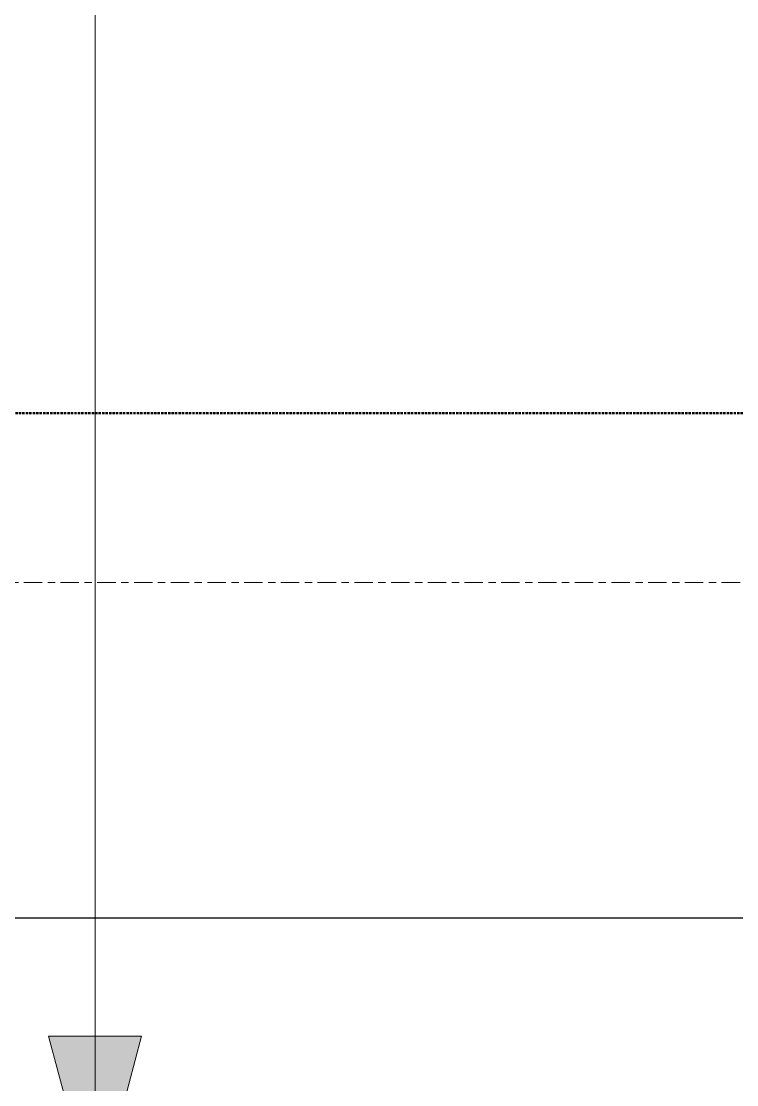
# Model space of a CAD drawing. Header units: millimetres. Extents: x 652554 to 1678317, y -308114 to 170803.
# Drawn here: x 745789 to 746407, y -94815 to -93896 of the extents above; entities that cross this region are included whole.
import ezdxf

# ---------------------------------------------------------------- set-up
doc = ezdxf.new("R2010")
doc.units = ezdxf.units.MM
doc.linetypes.add('Centre', pattern=[31.75, 6.35, -4.7625, 15.875, -4.7625])
doc.linetypes.add('DPA_Hidden 50', pattern=[3, 2, -1])
for name, color, linetype, lineweight in [('A-ANNO-KEYN', 7, 'Continuous', 25), ('A-DETL-GENF', 7, 'Continuous', 35), ('A-FLOR-LEVL', 7, 'Continuous', 9), ('G-ANNO-TEXT', 7, 'Continuous', 9)]:
    doc.layers.add(name, color=color, linetype=linetype, lineweight=lineweight)

# ---------------------------------------------------------------- blocks, each defined once
blk = doc.blocks.new('DPA_AN_Callout - DPA_AN_Callout-15610008-2241-01 ENTRANCE 2 ENLARGED ELEVATION 1')
at = {"layer": 'A-DETL-GENF', "color": 7, "linetype": 'DPA_Hidden 50', "lineweight": 50}
blk.add_line((-636009.72, 106696.45), (-632790.53, 106696.45), dxfattribs=at)

msp = doc.modelspace()

# ---------------------------------------------------------------- hatches: boundary and pattern name
at = {"layer": 'G-ANNO-TEXT'}
msp.add_hatch(color=7, dxfattribs=at).paths.add_polyline_path([(745852.8059, -94922.9866), (745892.9982, -94772.9866), (745812.6135, -94772.9866)])

# ---------------------------------------------------------------- linework, layer by layer
at = {"layer": 'A-ANNO-KEYN', "color": 7}
msp.add_line((747428.6093, -94670.9447), (740211.809, -94670.9447), dxfattribs=at)
at = {"layer": 'A-FLOR-LEVL', "color": 7, "linetype": 'Centre'}
msp.add_line((741176.3131, -94381.019), (762971.0468, -94381.019), dxfattribs=at)
at = {"layer": 'G-ANNO-TEXT', "color": 7}
for p, q in [((745852.8059, -94922.9866), (745852.8059, -92564.3467)), ((745892.9982, -94772.9866), (745812.6135, -94772.9866)), ((745812.6135, -94772.9866), (745852.8059, -94922.9866)), ((745852.8059, -94922.9866), (745892.9982, -94772.9866))]:
    msp.add_line(p, q, dxfattribs=at)

# ---------------------------------------------------------------- block references
at = {"layer": 'A-DETL-GENF', "color": 7}
msp.add_blockref('DPA_AN_Callout - DPA_AN_Callout-15610008-2241-01 ENTRANCE 2 ENLARGED ELEVATION 1', (1379516.5465, -200931.019), dxfattribs=at)

doc.saveas('drawing.dxf')
